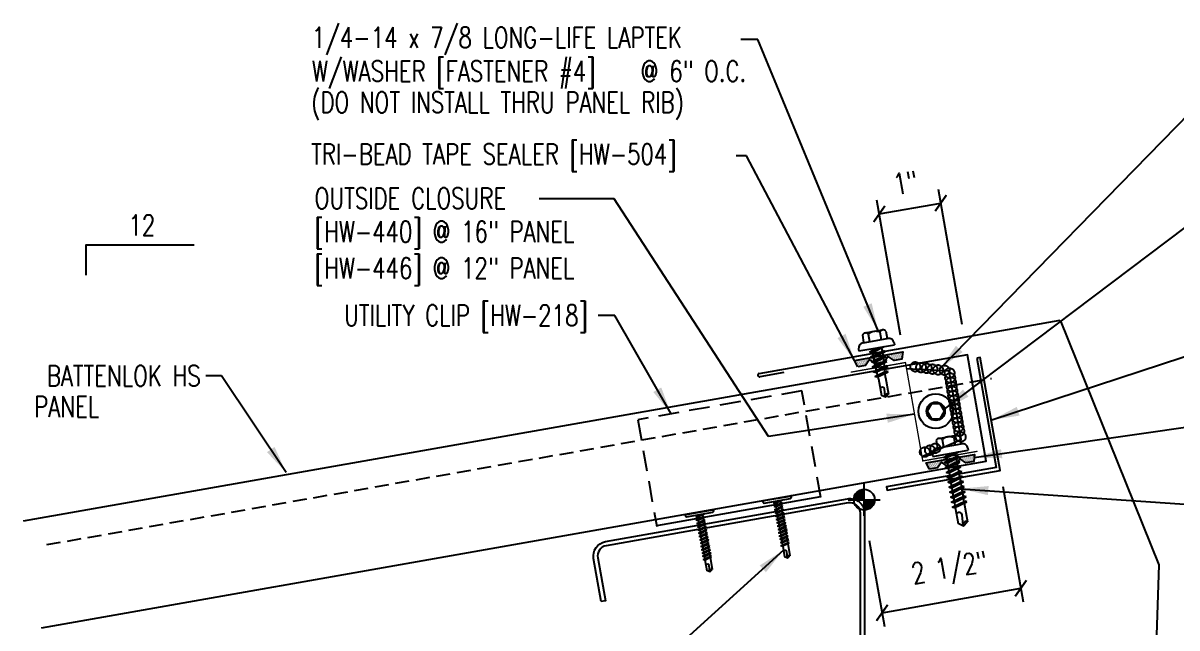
# Model space of a CAD drawing. Header units: inches. Extents: x 8.7 to 41.2, y 5.8 to 44.8.
# Drawn here: x 8.73 to 29.5, y 23.07 to 33.95 of the extents above; entities that cross this region are included whole.
import ezdxf
from ezdxf.enums import TextEntityAlignment as Align

# ---------------------------------------------------------------- set-up
doc = ezdxf.new("R2010")
doc.units = ezdxf.units.IN
doc.header["$MEASUREMENT"] = 0
doc.linetypes.add('CENTER2', pattern=[1.125, 0.75, -0.125, 0.125, -0.125])
doc.linetypes.add('HIDDEN2', pattern=[0.1875, 0.125, -0.0625])
for name, color, linetype in [('clip', 5, 'Continuous'), ('CLO', 3, 'Continuous'), ('DIM', 2, 'Continuous'), ('FASTENER', 9, 'Continuous'), ('MARK', 1, 'Continuous'), ('PANEL', 11, 'Continuous'), ('SEALANT', 253, 'CENTER2'), ('SECTION', 11, 'Continuous'), ('STLA', 10, 'Continuous'), ('TAPE', 8, 'Continuous'), ('TEXT', 2, 'Continuous'), ('TRIM', 6, 'Continuous')]:
    doc.layers.add(name, color=color, linetype=linetype)
doc.styles.add('TEXT', font='SIMPLEX', dxfattribs={"width": 0.75, "height": 6})
doc.styles.add('TEXT1', font='ROMANS.shx', dxfattribs={"width": 0.75, "height": 0.375})
doc.dimstyles.new('DETAIL', dxfattribs={"dimscale": 4, "dimtxt": 0.375, "dimasz": 0.0625, "dimexe": 0.0625, "dimexo": 0.125, "dimgap": 0.0625, "dimtad": 1, "dimdec": 4, "dimzin": 3, "dimdsep": 46, "dimlunit": 4, "dimtxsty": 'TEXT1', "dimblk": 'ARCHTICK', "dimcen": 0.0625, "dimclrd": 7, "dimclre": 7, "dimclrt": 2, "dimadec": 0, "dimazin": 0, "dimtfac": 0.59375, "dimtdec": 4, "dimtmove": 0, "dimatfit": 3, "dimfxl": 0, "dimfrac": 2, "dimtolj": 1, "dimtzin": 3, "dimarcsym": 0})
doc.dimstyles.new('DETAIL$7', dxfattribs={"dimscale": 4, "dimtxt": 6, "dimasz": 0.125, "dimexe": 0.0625, "dimexo": 0.125, "dimgap": 0.0625, "dimtad": 1, "dimdec": 5, "dimzin": 3, "dimdsep": 46, "dimlunit": 4, "dimtxsty": 'TEXT', "dimblk": 'ARCHTICK', "dimcen": 0.0625, "dimclrd": 7, "dimclre": 7, "dimclrt": 2, "dimadec": 0, "dimazin": 0, "dimtfac": 0.666667, "dimtdec": 5, "dimtmove": 0, "dimatfit": 3, "dimfxl": 0, "dimfrac": 2, "dimtolj": 1, "dimtzin": 3, "dimarcsym": 0})

# ---------------------------------------------------------------- blocks, each defined once
blk = doc.blocks.new('MB_DW4')
at = {"layer": 'FASTENER'}
for p, q in [((-0.217, 0.305), (-0.217, 0.171)), ((-0.163, 0.337), (0.159, 0.337)), ((-0.108, 0.305), (-0.108, 0.171)), ((0.105, 0.305), (0.105, 0.171)), ((0.214, 0.305), (0.214, 0.171)), ((-0.326, 0.071), (-0.326, 0.037)), ((-0.326, 0.037), (0.322, 0.037)), ((-0.226, 0.171), (0.214, 0.171)), ((-0.141, -0.014), (0.037, 0.037)), ((-0.105, -0.034), (0.137, 0.035)), ((-0.088, 0.037), (-0.088, 0.001)), ((-0.088, 0.037), (0.085, 0.037)), ((0.085, 0.037), (0.134, 0.037)), ((0.085, 0.02), (0.085, -0.041)), ((0.137, 0.035), (0.134, 0.037)), ((0.322, 0.071), (0.322, 0.037)), ((-0.105, -0.034), (-0.141, -0.014)), ((-0.141, -0.105), (0.102, -0.036)), ((-0.105, -0.125), (-0.141, -0.105)), ((-0.141, -0.196), (0.102, -0.127)), ((-0.105, -0.216), (-0.141, -0.196)), ((-0.105, -0.125), (0.137, -0.056)), ((-0.105, -0.216), (0.137, -0.147)), ((-0.088, -0.029), (-0.088, -0.09)), ((-0.088, -0.12), (-0.088, -0.181)), ((0.085, -0.071), (0.085, -0.131)), ((0.085, -0.162), (0.085, -0.211)), ((0.137, -0.056), (0.102, -0.036)), ((0.137, -0.147), (0.102, -0.127)), ((-0.141, -0.287), (0.102, -0.217)), ((-0.105, -0.307), (-0.141, -0.287)), ((-0.141, -0.378), (0.102, -0.308)), ((-0.105, -0.398), (-0.141, -0.378)), ((-0.122, -0.463), (0.089, -0.403)), ((-0.105, -0.307), (0.137, -0.238)), ((-0.105, -0.398), (0.137, -0.328)), ((-0.084, -0.27), (-0.088, -0.211)), ((-0.078, -0.36), (-0.082, -0.3)), ((-0.071, -0.449), (-0.075, -0.389)), ((0.071, -0.408), (0.075, -0.346)), ((0.077, -0.315), (0.082, -0.253)), ((0.084, -0.223), (0.085, -0.211)), ((0.124, -0.423), (0.089, -0.403)), ((0.137, -0.238), (0.102, -0.217)), ((0.137, -0.328), (0.102, -0.308)), ((-0.086, -0.483), (-0.122, -0.463)), ((-0.086, -0.483), (0.124, -0.423)), ((-0.066, -0.516), (-0.069, -0.478)), ((-0.066, -0.516), (-0.066, -0.82)), ((0.063, -0.515), (0.068, -0.439)), ((0.063, -0.516), (0.063, -0.82)), ((-0.002, -0.866), (-0.066, -0.82)), ((-0.003, -0.854), (0.009, -0.714)), ((-0.002, -0.866), (0.063, -0.82))]:
    blk.add_line(p, q, dxfattribs=at)
for centre, radius, start, end in [((-0.163, 0.274), 0.0628, 29.8754, 150.1246), ((-0.002, 0.141), 0.196, 56.9974, 123.0026), ((0.159, 0.274), 0.0628, 29.8754, 150.1246), ((-0.226, 0.071), 0.1, 90, 180), ((0.222, 0.071), 0.1, 0, 90), ((0.073, -0.516), 0.01, 175.9484, 180), ((-0.036, -0.723), 0.0461, 11.1445, 130.906), ((0.039, -0.855), 0.0422, 55.4585, 194.8454)]:
    blk.add_arc(centre, radius, start, end, dxfattribs=at)
blk = doc.blocks.new('*X2')
at = {"color": 0}
for p, q in [((-0.434, 0.135), (-0.434, 0.135)), ((-0.434, 0.123), (-0.434, 0.123)), ((-0.422, 0.141), (-0.422, 0.141)), ((-0.422, 0.129), (-0.422, 0.129)), ((-0.422, 0.117), (-0.422, 0.117)), ((-0.422, 0.105), (-0.422, 0.105)), ((-0.422, 0.094), (-0.422, 0.094)), ((-0.422, 0.082), (-0.422, 0.082)), ((-0.41, 0.135), (-0.41, 0.135)), ((-0.41, 0.123), (-0.41, 0.123)), ((-0.41, 0.111), (-0.41, 0.111)), ((-0.41, 0.1), (-0.41, 0.1)), ((-0.41, 0.088), (-0.41, 0.088)), ((-0.41, 0.076), (-0.41, 0.076)), ((-0.41, 0.064), (-0.41, 0.064)), ((-0.41, 0.053), (-0.41, 0.053)), ((-0.41, 0.041), (-0.41, 0.041)), ((-0.398, 0.141), (-0.398, 0.141)), ((-0.398, 0.129), (-0.398, 0.129)), ((-0.398, 0.117), (-0.398, 0.117)), ((-0.398, 0.105), (-0.398, 0.105)), ((-0.398, 0.094), (-0.398, 0.094)), ((-0.398, 0.082), (-0.398, 0.082)), ((-0.398, 0.07), (-0.398, 0.07)), ((-0.398, 0.059), (-0.398, 0.059)), ((-0.398, 0.047), (-0.398, 0.047)), ((-0.398, 0.035), (-0.398, 0.035)), ((-0.398, 0.023), (-0.398, 0.023)), ((-0.387, 0.135), (-0.387, 0.135)), ((-0.387, 0.123), (-0.387, 0.123)), ((-0.387, 0.111), (-0.387, 0.111)), ((-0.387, 0.1), (-0.387, 0.1)), ((-0.387, 0.088), (-0.387, 0.088)), ((-0.387, 0.076), (-0.387, 0.076)), ((-0.387, 0.064), (-0.387, 0.064)), ((-0.387, 0.053), (-0.387, 0.053)), ((-0.387, 0.041), (-0.387, 0.041)), ((-0.387, 0.029), (-0.387, 0.029)), ((-0.375, 0.141), (-0.375, 0.141)), ((-0.375, 0.129), (-0.375, 0.129)), ((-0.375, 0.117), (-0.375, 0.117)), ((-0.375, 0.105), (-0.375, 0.105)), ((-0.375, 0.094), (-0.375, 0.094)), ((-0.375, 0.082), (-0.375, 0.082)), ((-0.375, 0.07), (-0.375, 0.07)), ((-0.375, 0.059), (-0.375, 0.059)), ((-0.375, 0.047), (-0.375, 0.047)), ((-0.375, 0.035), (-0.375, 0.035)), ((-0.375, 0.023), (-0.375, 0.023)), ((-0.363, 0.135), (-0.363, 0.135)), ((-0.363, 0.123), (-0.363, 0.123)), ((-0.363, 0.111), (-0.363, 0.111)), ((-0.363, 0.1), (-0.363, 0.1)), ((-0.363, 0.088), (-0.363, 0.088)), ((-0.363, 0.076), (-0.363, 0.076)), ((-0.363, 0.064), (-0.363, 0.064)), ((-0.363, 0.053), (-0.363, 0.053)), ((-0.363, 0.041), (-0.363, 0.041)), ((-0.363, 0.029), (-0.363, 0.029)), ((-0.352, 0.141), (-0.352, 0.141)), ((-0.352, 0.129), (-0.352, 0.129)), ((-0.352, 0.117), (-0.352, 0.117)), ((-0.352, 0.105), (-0.352, 0.105)), ((-0.352, 0.094), (-0.352, 0.094)), ((-0.352, 0.082), (-0.352, 0.082)), ((-0.352, 0.07), (-0.352, 0.07)), ((-0.352, 0.059), (-0.352, 0.059)), ((-0.352, 0.047), (-0.352, 0.047)), ((-0.352, 0.035), (-0.352, 0.035)), ((-0.352, 0.023), (-0.352, 0.023)), ((-0.34, 0.135), (-0.34, 0.135)), ((-0.34, 0.123), (-0.34, 0.123)), ((-0.34, 0.111), (-0.34, 0.111)), ((-0.34, 0.1), (-0.34, 0.1)), ((-0.34, 0.088), (-0.34, 0.088)), ((-0.34, 0.076), (-0.34, 0.076)), ((-0.34, 0.064), (-0.34, 0.064)), ((-0.34, 0.053), (-0.34, 0.053)), ((-0.34, 0.041), (-0.34, 0.041)), ((-0.34, 0.029), (-0.34, 0.029)), ((-0.328, 0.141), (-0.328, 0.141)), ((-0.328, 0.129), (-0.328, 0.129)), ((-0.328, 0.117), (-0.328, 0.117)), ((-0.328, 0.105), (-0.328, 0.105)), ((-0.328, 0.094), (-0.328, 0.094)), ((-0.328, 0.082), (-0.328, 0.082)), ((-0.328, 0.07), (-0.328, 0.07)), ((-0.328, 0.059), (-0.328, 0.059)), ((-0.328, 0.047), (-0.328, 0.047)), ((-0.328, 0.035), (-0.328, 0.035)), ((-0.328, 0.023), (-0.328, 0.023)), ((-0.316, 0.135), (-0.316, 0.135)), ((-0.316, 0.123), (-0.316, 0.123)), ((-0.316, 0.111), (-0.316, 0.111)), ((-0.316, 0.1), (-0.316, 0.1)), ((-0.316, 0.088), (-0.316, 0.088)), ((-0.316, 0.076), (-0.316, 0.076)), ((-0.316, 0.064), (-0.316, 0.064)), ((-0.316, 0.053), (-0.316, 0.053)), ((-0.316, 0.041), (-0.316, 0.041)), ((-0.316, 0.029), (-0.316, 0.029)), ((-0.305, 0.141), (-0.305, 0.141)), ((-0.305, 0.129), (-0.305, 0.129)), ((-0.305, 0.117), (-0.305, 0.117)), ((-0.305, 0.105), (-0.305, 0.105)), ((-0.305, 0.094), (-0.305, 0.094)), ((-0.305, 0.082), (-0.305, 0.082)), ((-0.305, 0.07), (-0.305, 0.07)), ((-0.305, 0.059), (-0.305, 0.059)), ((-0.305, 0.047), (-0.305, 0.047)), ((-0.305, 0.035), (-0.305, 0.035)), ((-0.305, 0.023), (-0.305, 0.023)), ((-0.293, 0.135), (-0.293, 0.135)), ((-0.293, 0.123), (-0.293, 0.123)), ((-0.293, 0.111), (-0.293, 0.111)), ((-0.293, 0.1), (-0.293, 0.1)), ((-0.293, 0.088), (-0.293, 0.088)), ((-0.293, 0.076), (-0.293, 0.076)), ((-0.293, 0.064), (-0.293, 0.064)), ((-0.293, 0.053), (-0.293, 0.053)), ((-0.293, 0.041), (-0.293, 0.041)), ((-0.293, 0.029), (-0.293, 0.029)), ((-0.281, 0.141), (-0.281, 0.141)), ((-0.281, 0.129), (-0.281, 0.129)), ((-0.281, 0.117), (-0.281, 0.117)), ((-0.281, 0.105), (-0.281, 0.105)), ((-0.281, 0.094), (-0.281, 0.094)), ((-0.281, 0.082), (-0.281, 0.082)), ((-0.281, 0.07), (-0.281, 0.07)), ((-0.281, 0.059), (-0.281, 0.059)), ((-0.281, 0.047), (-0.281, 0.047)), ((-0.281, 0.035), (-0.281, 0.035)), ((-0.281, 0.023), (-0.281, 0.023)), ((-0.27, 0.135), (-0.27, 0.135)), ((-0.27, 0.123), (-0.27, 0.123)), ((-0.27, 0.111), (-0.27, 0.111)), ((-0.27, 0.1), (-0.27, 0.1)), ((-0.27, 0.088), (-0.27, 0.088)), ((-0.27, 0.076), (-0.27, 0.076)), ((-0.27, 0.064), (-0.27, 0.064)), ((-0.27, 0.053), (-0.27, 0.053)), ((-0.27, 0.041), (-0.27, 0.041)), ((-0.27, 0.029), (-0.27, 0.029)), ((-0.258, 0.141), (-0.258, 0.141)), ((-0.258, 0.129), (-0.258, 0.129)), ((-0.258, 0.117), (-0.258, 0.117)), ((-0.258, 0.105), (-0.258, 0.105)), ((-0.258, 0.094), (-0.258, 0.094)), ((-0.258, 0.082), (-0.258, 0.082)), ((-0.258, 0.07), (-0.258, 0.07)), ((-0.258, 0.059), (-0.258, 0.059)), ((-0.258, 0.047), (-0.258, 0.047)), ((-0.258, 0.035), (-0.258, 0.035)), ((-0.258, 0.023), (-0.258, 0.023)), ((-0.246, 0.135), (-0.246, 0.135)), ((-0.246, 0.123), (-0.246, 0.123)), ((-0.246, 0.111), (-0.246, 0.111)), ((-0.246, 0.1), (-0.246, 0.1)), ((-0.246, 0.088), (-0.246, 0.088)), ((-0.246, 0.076), (-0.246, 0.076)), ((-0.246, 0.064), (-0.246, 0.064)), ((-0.246, 0.053), (-0.246, 0.053)), ((-0.246, 0.041), (-0.246, 0.041)), ((-0.234, 0.141), (-0.234, 0.141)), ((-0.234, 0.129), (-0.234, 0.129)), ((-0.234, 0.117), (-0.234, 0.117)), ((-0.234, 0.105), (-0.234, 0.105)), ((-0.234, 0.094), (-0.234, 0.094)), ((-0.234, 0.082), (-0.234, 0.082)), ((-0.234, 0.07), (-0.234, 0.07)), ((-0.234, 0.059), (-0.234, 0.059)), ((-0.234, 0.047), (-0.234, 0.047)), ((-0.223, 0.135), (-0.223, 0.135)), ((-0.223, 0.123), (-0.223, 0.123)), ((-0.223, 0.111), (-0.223, 0.111)), ((-0.223, 0.1), (-0.223, 0.1)), ((-0.223, 0.088), (-0.223, 0.088)), ((-0.223, 0.076), (-0.223, 0.076)), ((-0.223, 0.064), (-0.223, 0.064)), ((-0.211, 0.141), (-0.211, 0.141)), ((-0.211, 0.129), (-0.211, 0.129)), ((-0.211, 0.117), (-0.211, 0.117)), ((-0.211, 0.105), (-0.211, 0.105)), ((-0.211, 0.094), (-0.211, 0.094)), ((-0.211, 0.082), (-0.211, 0.082)), ((-0.211, 0.07), (-0.211, 0.07)), ((-0.199, 0.135), (-0.199, 0.135)), ((-0.199, 0.123), (-0.199, 0.123)), ((-0.199, 0.111), (-0.199, 0.111)), ((-0.199, 0.1), (-0.199, 0.1)), ((-0.199, 0.088), (-0.199, 0.088)), ((-0.188, 0.141), (-0.188, 0.141)), ((-0.188, 0.129), (-0.188, 0.129)), ((-0.188, 0.117), (-0.188, 0.117)), ((-0.188, 0.105), (-0.188, 0.105)), ((-0.188, 0.094), (-0.188, 0.094)), ((-0.176, 0.135), (-0.176, 0.135)), ((-0.176, 0.123), (-0.176, 0.123)), ((-0.176, 0.111), (-0.176, 0.111)), ((-0.164, 0.141), (-0.164, 0.141)), ((-0.164, 0.129), (-0.164, 0.129)), ((-0.164, 0.117), (-0.164, 0.117)), ((-0.164, 0.105), (-0.164, 0.105)), ((-0.152, 0.135), (-0.152, 0.135)), ((-0.152, 0.123), (-0.152, 0.123)), ((-0.152, 0.111), (-0.152, 0.111)), ((-0.152, 0.1), (-0.152, 0.1)), ((-0.141, 0.141), (-0.141, 0.141)), ((-0.141, 0.129), (-0.141, 0.129)), ((-0.141, 0.117), (-0.141, 0.117)), ((-0.141, 0.105), (-0.141, 0.105)), ((-0.141, 0.094), (-0.141, 0.094)), ((-0.141, 0.082), (-0.141, 0.082)), ((-0.129, 0.135), (-0.129, 0.135)), ((-0.129, 0.123), (-0.129, 0.123)), ((-0.129, 0.111), (-0.129, 0.111)), ((-0.129, 0.1), (-0.129, 0.1)), ((-0.129, 0.088), (-0.129, 0.088)), ((-0.129, 0.076), (-0.129, 0.076)), ((-0.117, 0.141), (-0.117, 0.141)), ((-0.117, 0.129), (-0.117, 0.129)), ((-0.117, 0.117), (-0.117, 0.117)), ((-0.117, 0.105), (-0.117, 0.105)), ((-0.117, 0.094), (-0.117, 0.094)), ((-0.117, 0.082), (-0.117, 0.082)), ((-0.117, 0.07), (-0.117, 0.07)), ((-0.117, 0.059), (-0.117, 0.059)), ((-0.105, 0.135), (-0.105, 0.135)), ((-0.105, 0.123), (-0.105, 0.123)), ((-0.105, 0.111), (-0.105, 0.111)), ((-0.105, 0.1), (-0.105, 0.1)), ((-0.105, 0.088), (-0.105, 0.088)), ((-0.105, 0.076), (-0.105, 0.076)), ((-0.105, 0.064), (-0.105, 0.064)), ((-0.105, 0.053), (-0.105, 0.053)), ((-0.094, 0.141), (-0.094, 0.141)), ((-0.094, 0.129), (-0.094, 0.129)), ((-0.094, 0.117), (-0.094, 0.117)), ((-0.094, 0.105), (-0.094, 0.105)), ((-0.094, 0.094), (-0.094, 0.094)), ((-0.094, 0.082), (-0.094, 0.082)), ((-0.094, 0.07), (-0.094, 0.07)), ((-0.094, 0.059), (-0.094, 0.059)), ((-0.094, 0.047), (-0.094, 0.047)), ((-0.094, 0.035), (-0.094, 0.035)), ((-0.082, 0.135), (-0.082, 0.135)), ((-0.082, 0.123), (-0.082, 0.123)), ((-0.082, 0.111), (-0.082, 0.111)), ((-0.082, 0.1), (-0.082, 0.1)), ((-0.082, 0.088), (-0.082, 0.088)), ((-0.082, 0.076), (-0.082, 0.076)), ((-0.082, 0.064), (-0.082, 0.064)), ((-0.082, 0.053), (-0.082, 0.053)), ((-0.082, 0.041), (-0.082, 0.041)), ((-0.082, 0.029), (-0.082, 0.029)), ((-0.07, 0.141), (-0.07, 0.141)), ((-0.07, 0.129), (-0.07, 0.129)), ((-0.07, 0.117), (-0.07, 0.117)), ((-0.07, 0.105), (-0.07, 0.105)), ((-0.07, 0.094), (-0.07, 0.094)), ((-0.07, 0.082), (-0.07, 0.082)), ((-0.07, 0.07), (-0.07, 0.07)), ((-0.07, 0.059), (-0.07, 0.059)), ((-0.07, 0.047), (-0.07, 0.047)), ((-0.07, 0.035), (-0.07, 0.035)), ((-0.07, 0.023), (-0.07, 0.023)), ((-0.059, 0.135), (-0.059, 0.135)), ((-0.059, 0.123), (-0.059, 0.123)), ((-0.059, 0.111), (-0.059, 0.111)), ((-0.059, 0.1), (-0.059, 0.1)), ((-0.059, 0.088), (-0.059, 0.088)), ((-0.059, 0.076), (-0.059, 0.076)), ((-0.059, 0.064), (-0.059, 0.064)), ((-0.059, 0.053), (-0.059, 0.053)), ((-0.059, 0.041), (-0.059, 0.041)), ((-0.059, 0.029), (-0.059, 0.029)), ((-0.047, 0.141), (-0.047, 0.141)), ((-0.047, 0.129), (-0.047, 0.129)), ((-0.047, 0.117), (-0.047, 0.117)), ((-0.047, 0.105), (-0.047, 0.105)), ((-0.047, 0.094), (-0.047, 0.094)), ((-0.047, 0.082), (-0.047, 0.082)), ((-0.047, 0.07), (-0.047, 0.07)), ((-0.047, 0.059), (-0.047, 0.059)), ((-0.047, 0.047), (-0.047, 0.047)), ((-0.047, 0.035), (-0.047, 0.035)), ((-0.047, 0.023), (-0.047, 0.023)), ((-0.035, 0.135), (-0.035, 0.135)), ((-0.035, 0.123), (-0.035, 0.123)), ((-0.035, 0.111), (-0.035, 0.111)), ((-0.035, 0.1), (-0.035, 0.1)), ((-0.035, 0.088), (-0.035, 0.088)), ((-0.035, 0.076), (-0.035, 0.076)), ((-0.035, 0.064), (-0.035, 0.064)), ((-0.035, 0.053), (-0.035, 0.053)), ((-0.035, 0.041), (-0.035, 0.041)), ((-0.035, 0.029), (-0.035, 0.029)), ((-0.023, 0.141), (-0.023, 0.141)), ((-0.023, 0.129), (-0.023, 0.129)), ((-0.023, 0.117), (-0.023, 0.117)), ((-0.023, 0.105), (-0.023, 0.105)), ((-0.023, 0.094), (-0.023, 0.094)), ((-0.023, 0.082), (-0.023, 0.082)), ((-0.023, 0.07), (-0.023, 0.07)), ((-0.023, 0.059), (-0.023, 0.059)), ((-0.023, 0.047), (-0.023, 0.047)), ((-0.023, 0.035), (-0.023, 0.035)), ((-0.023, 0.023), (-0.023, 0.023)), ((-0.012, 0.135), (-0.012, 0.135)), ((-0.012, 0.123), (-0.012, 0.123)), ((-0.012, 0.111), (-0.012, 0.111)), ((-0.012, 0.1), (-0.012, 0.1)), ((-0.012, 0.088), (-0.012, 0.088)), ((-0.012, 0.076), (-0.012, 0.076)), ((-0.012, 0.064), (-0.012, 0.064)), ((-0.012, 0.053), (-0.012, 0.053)), ((-0.012, 0.041), (-0.012, 0.041)), ((-0.012, 0.029), (-0.012, 0.029)), ((0, 0.141), (0, 0.141)), ((0, 0.129), (0, 0.129)), ((0, 0.117), (0, 0.117)), ((0, 0.105), (0, 0.105)), ((0, 0.094), (0, 0.094)), ((0, 0.082), (0, 0.082)), ((0, 0.07), (0, 0.07)), ((0, 0.059), (0, 0.059)), ((0, 0.047), (0, 0.047)), ((0, 0.035), (0, 0.035)), ((0, 0.023), (0, 0.023)), ((0.012, 0.135), (0.012, 0.135)), ((0.012, 0.123), (0.012, 0.123)), ((0.012, 0.111), (0.012, 0.111)), ((0.012, 0.1), (0.012, 0.1)), ((0.012, 0.088), (0.012, 0.088)), ((0.012, 0.076), (0.012, 0.076)), ((0.012, 0.064), (0.012, 0.064)), ((0.012, 0.053), (0.012, 0.053)), ((0.012, 0.041), (0.012, 0.041)), ((0.012, 0.029), (0.012, 0.029)), ((0.023, 0.141), (0.023, 0.141)), ((0.023, 0.129), (0.023, 0.129)), ((0.023, 0.117), (0.023, 0.117)), ((0.023, 0.105), (0.023, 0.105)), ((0.023, 0.094), (0.023, 0.094)), ((0.023, 0.082), (0.023, 0.082)), ((0.023, 0.07), (0.023, 0.07)), ((0.023, 0.059), (0.023, 0.059)), ((0.023, 0.047), (0.023, 0.047)), ((0.023, 0.035), (0.023, 0.035)), ((0.023, 0.023), (0.023, 0.023)), ((0.035, 0.135), (0.035, 0.135)), ((0.035, 0.123), (0.035, 0.123)), ((0.035, 0.111), (0.035, 0.111)), ((0.035, 0.1), (0.035, 0.1)), ((0.035, 0.088), (0.035, 0.088)), ((0.035, 0.076), (0.035, 0.076)), ((0.035, 0.064), (0.035, 0.064)), ((0.035, 0.053), (0.035, 0.053)), ((0.035, 0.041), (0.035, 0.041)), ((0.035, 0.029), (0.035, 0.029)), ((0.047, 0.141), (0.047, 0.141)), ((0.047, 0.129), (0.047, 0.129)), ((0.047, 0.117), (0.047, 0.117)), ((0.047, 0.105), (0.047, 0.105)), ((0.047, 0.094), (0.047, 0.094)), ((0.047, 0.082), (0.047, 0.082)), ((0.047, 0.07), (0.047, 0.07)), ((0.047, 0.059), (0.047, 0.059)), ((0.047, 0.047), (0.047, 0.047)), ((0.047, 0.035), (0.047, 0.035)), ((0.047, 0.023), (0.047, 0.023)), ((0.059, 0.135), (0.059, 0.135)), ((0.059, 0.123), (0.059, 0.123)), ((0.059, 0.111), (0.059, 0.111)), ((0.059, 0.1), (0.059, 0.1)), ((0.059, 0.088), (0.059, 0.088)), ((0.059, 0.076), (0.059, 0.076)), ((0.059, 0.064), (0.059, 0.064)), ((0.059, 0.053), (0.059, 0.053)), ((0.059, 0.041), (0.059, 0.041)), ((0.059, 0.029), (0.059, 0.029)), ((0.07, 0.141), (0.07, 0.141)), ((0.07, 0.129), (0.07, 0.129)), ((0.07, 0.117), (0.07, 0.117)), ((0.07, 0.105), (0.07, 0.105)), ((0.07, 0.094), (0.07, 0.094)), ((0.07, 0.082), (0.07, 0.082)), ((0.07, 0.07), (0.07, 0.07)), ((0.07, 0.059), (0.07, 0.059)), ((0.07, 0.047), (0.07, 0.047)), ((0.07, 0.035), (0.07, 0.035)), ((0.07, 0.023), (0.07, 0.023)), ((0.082, 0.135), (0.082, 0.135)), ((0.082, 0.123), (0.082, 0.123)), ((0.082, 0.111), (0.082, 0.111)), ((0.082, 0.1), (0.082, 0.1)), ((0.082, 0.088), (0.082, 0.088)), ((0.082, 0.076), (0.082, 0.076)), ((0.082, 0.064), (0.082, 0.064)), ((0.082, 0.053), (0.082, 0.053)), ((0.082, 0.041), (0.082, 0.041)), ((0.082, 0.029), (0.082, 0.029)), ((0.094, 0.141), (0.094, 0.141)), ((0.094, 0.129), (0.094, 0.129)), ((0.094, 0.117), (0.094, 0.117)), ((0.094, 0.105), (0.094, 0.105)), ((0.094, 0.094), (0.094, 0.094)), ((0.094, 0.082), (0.094, 0.082)), ((0.094, 0.07), (0.094, 0.07)), ((0.094, 0.059), (0.094, 0.059)), ((0.094, 0.047), (0.094, 0.047)), ((0.094, 0.035), (0.094, 0.035)), ((0.105, 0.135), (0.105, 0.135)), ((0.105, 0.123), (0.105, 0.123)), ((0.105, 0.111), (0.105, 0.111)), ((0.105, 0.1), (0.105, 0.1)), ((0.105, 0.088), (0.105, 0.088)), ((0.105, 0.076), (0.105, 0.076)), ((0.105, 0.064), (0.105, 0.064)), ((0.105, 0.053), (0.105, 0.053)), ((0.117, 0.141), (0.117, 0.141)), ((0.117, 0.129), (0.117, 0.129)), ((0.117, 0.117), (0.117, 0.117)), ((0.117, 0.105), (0.117, 0.105)), ((0.117, 0.094), (0.117, 0.094)), ((0.117, 0.082), (0.117, 0.082)), ((0.117, 0.07), (0.117, 0.07)), ((0.117, 0.059), (0.117, 0.059)), ((0.129, 0.135), (0.129, 0.135)), ((0.129, 0.123), (0.129, 0.123)), ((0.129, 0.111), (0.129, 0.111)), ((0.129, 0.1), (0.129, 0.1)), ((0.129, 0.088), (0.129, 0.088)), ((0.129, 0.076), (0.129, 0.076)), ((0.141, 0.141), (0.141, 0.141)), ((0.141, 0.129), (0.141, 0.129)), ((0.141, 0.117), (0.141, 0.117)), ((0.141, 0.105), (0.141, 0.105)), ((0.141, 0.094), (0.141, 0.094)), ((0.141, 0.082), (0.141, 0.082)), ((0.152, 0.135), (0.152, 0.135)), ((0.152, 0.123), (0.152, 0.123)), ((0.152, 0.111), (0.152, 0.111)), ((0.152, 0.1), (0.152, 0.1)), ((0.164, 0.141), (0.164, 0.141)), ((0.164, 0.129), (0.164, 0.129)), ((0.164, 0.117), (0.164, 0.117)), ((0.164, 0.105), (0.164, 0.105)), ((0.176, 0.135), (0.176, 0.135)), ((0.176, 0.123), (0.176, 0.123)), ((0.176, 0.111), (0.176, 0.111)), ((0.188, 0.141), (0.188, 0.141)), ((0.188, 0.129), (0.188, 0.129)), ((0.188, 0.117), (0.188, 0.117)), ((0.188, 0.105), (0.188, 0.105)), ((0.188, 0.094), (0.188, 0.094)), ((0.199, 0.135), (0.199, 0.135)), ((0.199, 0.123), (0.199, 0.123)), ((0.199, 0.111), (0.199, 0.111)), ((0.199, 0.1), (0.199, 0.1)), ((0.199, 0.088), (0.199, 0.088)), ((0.211, 0.141), (0.211, 0.141)), ((0.211, 0.129), (0.211, 0.129)), ((0.211, 0.117), (0.211, 0.117)), ((0.211, 0.105), (0.211, 0.105)), ((0.211, 0.094), (0.211, 0.094)), ((0.211, 0.082), (0.211, 0.082)), ((0.211, 0.07), (0.211, 0.07)), ((0.223, 0.135), (0.223, 0.135)), ((0.223, 0.123), (0.223, 0.123)), ((0.223, 0.111), (0.223, 0.111)), ((0.223, 0.1), (0.223, 0.1)), ((0.223, 0.088), (0.223, 0.088)), ((0.223, 0.076), (0.223, 0.076)), ((0.223, 0.064), (0.223, 0.064)), ((0.234, 0.141), (0.234, 0.141)), ((0.234, 0.129), (0.234, 0.129)), ((0.234, 0.117), (0.234, 0.117)), ((0.234, 0.105), (0.234, 0.105)), ((0.234, 0.094), (0.234, 0.094)), ((0.234, 0.082), (0.234, 0.082)), ((0.234, 0.07), (0.234, 0.07)), ((0.234, 0.059), (0.234, 0.059)), ((0.234, 0.047), (0.234, 0.047)), ((0.246, 0.135), (0.246, 0.135)), ((0.246, 0.123), (0.246, 0.123)), ((0.246, 0.111), (0.246, 0.111)), ((0.246, 0.1), (0.246, 0.1)), ((0.246, 0.088), (0.246, 0.088)), ((0.246, 0.076), (0.246, 0.076)), ((0.246, 0.064), (0.246, 0.064)), ((0.246, 0.053), (0.246, 0.053)), ((0.246, 0.041), (0.246, 0.041)), ((0.258, 0.141), (0.258, 0.141)), ((0.258, 0.129), (0.258, 0.129)), ((0.258, 0.117), (0.258, 0.117)), ((0.258, 0.105), (0.258, 0.105)), ((0.258, 0.094), (0.258, 0.094)), ((0.258, 0.082), (0.258, 0.082)), ((0.258, 0.07), (0.258, 0.07)), ((0.258, 0.059), (0.258, 0.059)), ((0.258, 0.047), (0.258, 0.047)), ((0.258, 0.035), (0.258, 0.035)), ((0.258, 0.023), (0.258, 0.023)), ((0.27, 0.135), (0.27, 0.135)), ((0.27, 0.123), (0.27, 0.123)), ((0.27, 0.111), (0.27, 0.111)), ((0.27, 0.1), (0.27, 0.1)), ((0.27, 0.088), (0.27, 0.088)), ((0.27, 0.076), (0.27, 0.076)), ((0.27, 0.064), (0.27, 0.064)), ((0.27, 0.053), (0.27, 0.053)), ((0.27, 0.041), (0.27, 0.041)), ((0.27, 0.029), (0.27, 0.029)), ((0.281, 0.141), (0.281, 0.141)), ((0.281, 0.129), (0.281, 0.129)), ((0.281, 0.117), (0.281, 0.117)), ((0.281, 0.105), (0.281, 0.105)), ((0.281, 0.094), (0.281, 0.094)), ((0.281, 0.082), (0.281, 0.082)), ((0.281, 0.07), (0.281, 0.07)), ((0.281, 0.059), (0.281, 0.059)), ((0.281, 0.047), (0.281, 0.047)), ((0.281, 0.035), (0.281, 0.035)), ((0.281, 0.023), (0.281, 0.023)), ((0.293, 0.135), (0.293, 0.135)), ((0.293, 0.123), (0.293, 0.123)), ((0.293, 0.111), (0.293, 0.111)), ((0.293, 0.1), (0.293, 0.1)), ((0.293, 0.088), (0.293, 0.088)), ((0.293, 0.076), (0.293, 0.076)), ((0.293, 0.064), (0.293, 0.064)), ((0.293, 0.053), (0.293, 0.053)), ((0.293, 0.041), (0.293, 0.041)), ((0.293, 0.029), (0.293, 0.029)), ((0.305, 0.141), (0.305, 0.141)), ((0.305, 0.129), (0.305, 0.129)), ((0.305, 0.117), (0.305, 0.117)), ((0.305, 0.105), (0.305, 0.105)), ((0.305, 0.094), (0.305, 0.094)), ((0.305, 0.082), (0.305, 0.082)), ((0.305, 0.07), (0.305, 0.07)), ((0.305, 0.059), (0.305, 0.059)), ((0.305, 0.047), (0.305, 0.047)), ((0.305, 0.035), (0.305, 0.035)), ((0.305, 0.023), (0.305, 0.023)), ((0.316, 0.135), (0.316, 0.135)), ((0.316, 0.123), (0.316, 0.123)), ((0.316, 0.111), (0.316, 0.111)), ((0.316, 0.1), (0.316, 0.1)), ((0.316, 0.088), (0.316, 0.088)), ((0.316, 0.076), (0.316, 0.076)), ((0.316, 0.064), (0.316, 0.064)), ((0.316, 0.053), (0.316, 0.053)), ((0.316, 0.041), (0.316, 0.041)), ((0.316, 0.029), (0.316, 0.029)), ((0.328, 0.141), (0.328, 0.141)), ((0.328, 0.129), (0.328, 0.129)), ((0.328, 0.117), (0.328, 0.117)), ((0.328, 0.105), (0.328, 0.105)), ((0.328, 0.094), (0.328, 0.094)), ((0.328, 0.082), (0.328, 0.082)), ((0.328, 0.07), (0.328, 0.07)), ((0.328, 0.059), (0.328, 0.059)), ((0.328, 0.047), (0.328, 0.047)), ((0.328, 0.035), (0.328, 0.035)), ((0.328, 0.023), (0.328, 0.023)), ((0.34, 0.135), (0.34, 0.135)), ((0.34, 0.123), (0.34, 0.123)), ((0.34, 0.111), (0.34, 0.111)), ((0.34, 0.1), (0.34, 0.1)), ((0.34, 0.088), (0.34, 0.088)), ((0.34, 0.076), (0.34, 0.076)), ((0.34, 0.064), (0.34, 0.064)), ((0.34, 0.053), (0.34, 0.053)), ((0.34, 0.041), (0.34, 0.041)), ((0.34, 0.029), (0.34, 0.029)), ((0.352, 0.141), (0.352, 0.141)), ((0.352, 0.129), (0.352, 0.129)), ((0.352, 0.117), (0.352, 0.117)), ((0.352, 0.105), (0.352, 0.105)), ((0.352, 0.094), (0.352, 0.094)), ((0.352, 0.082), (0.352, 0.082)), ((0.352, 0.07), (0.352, 0.07)), ((0.352, 0.059), (0.352, 0.059)), ((0.352, 0.047), (0.352, 0.047)), ((0.352, 0.035), (0.352, 0.035)), ((0.352, 0.023), (0.352, 0.023)), ((0.363, 0.135), (0.363, 0.135)), ((0.363, 0.123), (0.363, 0.123)), ((0.363, 0.111), (0.363, 0.111)), ((0.363, 0.1), (0.363, 0.1)), ((0.363, 0.088), (0.363, 0.088)), ((0.363, 0.076), (0.363, 0.076)), ((0.363, 0.064), (0.363, 0.064)), ((0.363, 0.053), (0.363, 0.053)), ((0.363, 0.041), (0.363, 0.041)), ((0.363, 0.029), (0.363, 0.029)), ((0.375, 0.141), (0.375, 0.141)), ((0.375, 0.129), (0.375, 0.129)), ((0.375, 0.117), (0.375, 0.117)), ((0.375, 0.105), (0.375, 0.105)), ((0.375, 0.094), (0.375, 0.094)), ((0.375, 0.082), (0.375, 0.082)), ((0.375, 0.07), (0.375, 0.07)), ((0.375, 0.059), (0.375, 0.059)), ((0.375, 0.047), (0.375, 0.047)), ((0.375, 0.035), (0.375, 0.035)), ((0.375, 0.023), (0.375, 0.023)), ((0.387, 0.135), (0.387, 0.135)), ((0.387, 0.123), (0.387, 0.123)), ((0.387, 0.111), (0.387, 0.111)), ((0.387, 0.1), (0.387, 0.1)), ((0.387, 0.088), (0.387, 0.088)), ((0.387, 0.076), (0.387, 0.076)), ((0.387, 0.064), (0.387, 0.064)), ((0.387, 0.053), (0.387, 0.053)), ((0.387, 0.041), (0.387, 0.041)), ((0.387, 0.029), (0.387, 0.029)), ((0.398, 0.141), (0.398, 0.141)), ((0.398, 0.129), (0.398, 0.129)), ((0.398, 0.117), (0.398, 0.117)), ((0.398, 0.105), (0.398, 0.105)), ((0.398, 0.094), (0.398, 0.094)), ((0.398, 0.082), (0.398, 0.082)), ((0.398, 0.07), (0.398, 0.07)), ((0.398, 0.059), (0.398, 0.059)), ((0.398, 0.047), (0.398, 0.047)), ((0.398, 0.035), (0.398, 0.035)), ((0.398, 0.023), (0.398, 0.023)), ((0.41, 0.135), (0.41, 0.135)), ((0.41, 0.123), (0.41, 0.123)), ((0.41, 0.111), (0.41, 0.111)), ((0.41, 0.1), (0.41, 0.1)), ((0.41, 0.088), (0.41, 0.088)), ((0.41, 0.076), (0.41, 0.076)), ((0.41, 0.064), (0.41, 0.064)), ((0.41, 0.053), (0.41, 0.053)), ((0.41, 0.041), (0.41, 0.041)), ((0.422, 0.141), (0.422, 0.141)), ((0.422, 0.129), (0.422, 0.129)), ((0.422, 0.117), (0.422, 0.117)), ((0.422, 0.105), (0.422, 0.105)), ((0.422, 0.094), (0.422, 0.094)), ((0.422, 0.082), (0.422, 0.082)), ((0.434, 0.135), (0.434, 0.135)), ((0.434, 0.123), (0.434, 0.123))]:
    blk.add_line(p, q, dxfattribs=at)
blk = doc.blocks.new('MB_DBTAP')
at = {"layer": 'TAPE', "color": 9}
blk.add_lwpolyline([(-0.403, 0.018), (-0.442, 0.141), (0.442, 0.141), (0.403, 0.018), (0.26, 0.018), (0.17, 0.109), (0.079, 0.018), (0, 0.018), (-0.079, 0.018), (-0.17, 0.109), (-0.26, 0.018)], close=True, dxfattribs=at)
at = {"layer": 'TAPE', "color": 251}
blk.add_blockref('*X2', (0, 0), dxfattribs=at)
blk = doc.blocks.new('_ArchTick')
at = {"color": 0, "linetype": 'ByBlock', "const_width": 0.15}
blk.add_lwpolyline([(-0.5, -0.5), (0.5, 0.5)], dxfattribs=at)
blk = doc.blocks.new('*D13')
at = {"layer": 'DEFPOINTS', "color": 0}
for p in [(25.251, 30.711), (24.614, 27.842), (25.722, 28.037)]:
    blk.add_point(p, dxfattribs=at)
at = {"layer": 'DIM', "color": 7, "lineweight": -2}
for p, q in [((24.528, 28.334), (24.099, 30.762)), ((25.635, 28.529), (25.207, 30.958)), ((24.143, 30.516), (25.251, 30.711))]:
    blk.add_line(p, q, dxfattribs=at)
at = {"layer": 'DIM', "color": 7, "lineweight": -2, "xscale": 0.25, "yscale": 0.25, "zscale": 0.25}
for p, rotation in [((25.251, 30.711), 9.999999999999886), ((24.143, 30.516), 189.9999999999999)]:
    blk.add_blockref('_ArchTick', p, dxfattribs=dict(at, rotation=rotation))
at = {"layer": 'DIM', "color": 2, "insert": (24.615, 31.08), "char_height": 0.375, "attachment_point": 5, "rotation": 10, "style": 'TEXT1'}
blk.add_mtext('\\A1;1"', dxfattribs=at)
blk = doc.blocks.new('MB_516W')
blk.add_lwpolyline([(-0.078, 0.135), (-0.156, 0), (-0.078, -0.135), (0.078, -0.135), (0.156, 0), (0.078, 0.135)], close=True)
for radius in [0.312, 0.166]:
    blk.add_circle((0, 0), radius)
blk = doc.blocks.new('A$C23AA14D5')
at = {"layer": 'CLO', "const_width": 0.0239}
blk.add_lwpolyline([(2.284, 0.187), (1.299, 0.014), (0.987, 1.785), (0.002, 1.611)], dxfattribs=at)
at = {"layer": 'CLO'}
blk.add_lwpolyline([(1.285, 0.094), (1.993, 0.397), (1.776, 1.628), (1.007, 1.67)], dxfattribs=at)
blk = doc.blocks.new('sd3')
at = {"layer": 'FASTENER'}
for p, q in [((-0.24, 0.082), (0.24, 0.082)), ((-0.24, 0.037), (0.24, 0.037)), ((-0.078, 0.008), (0.023, 0.037)), ((-0.058, -0.003), (-0.078, 0.008)), ((-0.058, -0.003), (0.08, 0.036)), ((-0.048, 0.037), (-0.048, 0.017)), ((0.05, 0.027), (0.05, -0.016)), ((-0.078, -0.052), (0.06, -0.013)), ((-0.058, -0.064), (-0.078, -0.052)), ((-0.078, -0.112), (0.06, -0.073)), ((-0.058, -0.124), (-0.078, -0.112)), ((-0.078, -0.172), (0.06, -0.133)), ((-0.058, -0.184), (-0.078, -0.172)), ((-0.078, -0.232), (0.06, -0.193)), ((-0.058, -0.064), (0.08, -0.024)), ((-0.058, -0.124), (0.08, -0.084)), ((-0.058, -0.184), (0.08, -0.144)), ((-0.058, -0.244), (0.08, -0.204)), ((-0.048, -0.001), (-0.048, -0.044)), ((-0.048, -0.061), (-0.048, -0.104)), ((-0.048, -0.121), (-0.048, -0.164)), ((-0.048, -0.181), (-0.048, -0.224)), ((0.05, -0.033), (0.05, -0.076)), ((0.05, -0.093), (0.05, -0.136)), ((0.05, -0.153), (0.05, -0.196)), ((0.08, -0.024), (0.06, -0.013)), ((0.08, -0.084), (0.06, -0.073)), ((0.08, -0.144), (0.06, -0.133)), ((0.08, -0.204), (0.06, -0.193)), ((-0.058, -0.244), (-0.078, -0.232)), ((-0.078, -0.292), (0.06, -0.253)), ((-0.058, -0.304), (-0.078, -0.292)), ((-0.078, -0.353), (0.06, -0.313)), ((-0.058, -0.364), (-0.078, -0.353)), ((-0.078, -0.413), (0.06, -0.373)), ((-0.058, -0.424), (-0.078, -0.413)), ((-0.058, -0.304), (0.08, -0.264)), ((-0.058, -0.364), (0.08, -0.325)), ((-0.058, -0.424), (0.08, -0.385)), ((-0.048, -0.241), (-0.048, -0.284)), ((-0.048, -0.301), (-0.048, -0.344)), ((-0.048, -0.361), (-0.048, -0.404)), ((0.05, -0.213), (0.05, -0.256)), ((0.05, -0.273), (0.05, -0.316)), ((0.05, -0.333), (0.05, -0.376)), ((0.05, -0.393), (0.05, -0.436)), ((0.08, -0.264), (0.06, -0.253)), ((0.08, -0.325), (0.06, -0.313)), ((0.08, -0.385), (0.06, -0.373)), ((-0.078, -0.473), (0.06, -0.433)), ((-0.058, -0.484), (-0.078, -0.473)), ((-0.078, -0.533), (0.06, -0.493)), ((-0.058, -0.544), (-0.078, -0.533)), ((-0.078, -0.593), (0.06, -0.553)), ((-0.058, -0.604), (-0.078, -0.593)), ((-0.078, -0.653), (0.06, -0.614)), ((-0.058, -0.484), (0.08, -0.445)), ((-0.058, -0.544), (0.08, -0.505)), ((-0.058, -0.604), (0.08, -0.565)), ((-0.048, -0.421), (-0.048, -0.464)), ((-0.048, -0.481), (-0.048, -0.524)), ((-0.048, -0.541), (-0.048, -0.584)), ((-0.048, -0.601), (-0.048, -0.644)), ((0.05, -0.453), (0.05, -0.496)), ((0.05, -0.513), (0.05, -0.556)), ((0.05, -0.573), (0.05, -0.616)), ((0.08, -0.445), (0.06, -0.433)), ((0.08, -0.505), (0.06, -0.493)), ((0.08, -0.565), (0.06, -0.553)), ((0.08, -0.625), (0.06, -0.614)), ((-0.058, -0.664), (-0.078, -0.653)), ((-0.078, -0.713), (0.06, -0.674)), ((-0.058, -0.724), (-0.078, -0.713)), ((-0.078, -0.773), (0.06, -0.734)), ((-0.058, -0.785), (-0.078, -0.773)), ((-0.058, -0.664), (0.08, -0.625)), ((-0.058, -0.724), (0.08, -0.685)), ((-0.058, -0.785), (0.08, -0.745)), ((-0.048, -0.662), (-0.048, -0.704)), ((-0.048, -0.722), (-0.048, -0.765)), ((-0.048, -0.782), (-0.048, -0.977)), ((0.05, -0.634), (0.05, -0.676)), ((0.05, -0.694), (0.05, -0.737)), ((0.05, -0.754), (0.05, -0.977)), ((0.08, -0.685), (0.06, -0.674)), ((0.08, -0.745), (0.06, -0.734)), ((0.001, -1.011), (-0.048, -0.977)), ((0, -1.003), (0.009, -0.896)), ((0.001, -1.011), (0.05, -0.977))]:
    blk.add_line(p, q, dxfattribs=at)
for centre, radius, start, end in [((-0.238, 0.06), 0.0227, 94.6639, 265.3361), ((0.238, 0.06), 0.0227, 274.6639, 85.3361), ((-0.025, -0.903), 0.0349, 11.1445, 130.906), ((0.032, -1.003), 0.032, 55.4585, 194.8454)]:
    blk.add_arc(centre, radius, start, end, dxfattribs=at)
blk = doc.blocks.new('FD-F4')
at = {"layer": 'TEXT', "style": 'TEXT1', "width": 0.75}
for s, p in [('1/4-14 x 7/8 LONG-LIFE LAPTEK', (0.0047, -0.0408)), ('W/WASHER [FASTENER #4]', (0.0047, -0.1926))]:
    blk.add_text(s, height=0.09375, dxfattribs=at).set_placement(p)
blk.add_attdef('(QUANTITY)', (1.4847, -0.1926), '', height=0.0938, dxfattribs=at)
at = {"layer": 'TEXT', "style": 'TEXT1', "flags": 1}
for tag, p in [('Color', (0.0624, -0.4349)), ('Calc', (0.0624, -0.4349)), ('Opt1', (0.0624, -0.4349)), ('Opt2', (0.0624, -0.4349)), ('Opt3', (0.0624, -0.4349)), ('Description', (0.0624, -0.4349)), ('Multiple', (0.0624, -0.4349)), ('Part', (0.0624, -0.4349)), ('Spare1', (0.0624, -0.6224)), ('Spare2', (0.0624, -0.6224)), ('Spare3', (0.0624, -0.6224)), ('Spare4', (0.0624, -0.6224)), ('Spare5', (0.0624, -0.6224)), ('Spare6', (0.0624, -0.6224)), ('Spare7', (0.0624, -0.6224)), ('Spare8', (0.0624, -0.6224)), ('Spare9', (0.0624, -0.6224)), ('Spare10', (0.0624, -0.6224))]:
    blk.add_attdef(tag, p, '', height=0.0938, dxfattribs=at)
blk = doc.blocks.new('slopl1')
at = {"layer": 'MARK', "color": 6}
blk.add_lwpolyline([(0, 0), (0, 0.1368), (0.4871, 0.1368)], dxfattribs=at)
at = {"layer": 'MARK', "color": 2, "style": 'TEXT1', "width": 0.75}
blk.add_text('12', height=0.09375, dxfattribs=at).set_placement((0.1909, 0.1779))
blk.add_attdef('SLOPL1', text='', height=0.0938, dxfattribs=at).set_placement((-0.0549, 0.0243), align=Align.RIGHT)
blk = doc.blocks.new('wp')
at = {"layer": 'SECTION'}
for p, q in [((0, -0.0958), (0, 0.0958)), ((-0.0958, 0), (0.0958, 0))]:
    blk.add_line(p, q, dxfattribs=at)
at = {"layer": 'SECTION', "const_width": 0.0625}
for points in [[(0, 0.0312, 0.414214), (-0.0312, 0, 1)], [(0, -0.0312, 0.414214), (0.0312, 0, 1)]]:
    blk.add_lwpolyline(points, format="xyb", dxfattribs=at)
at = {"layer": 'SECTION'}
blk.add_circle((0, 0), 0.0625, dxfattribs=at)
blk = doc.blocks.new('fz7')
at = {"layer": 'FASTENER'}
for p, q in [((-0.215, 0.305), (-0.215, 0.171)), ((-0.161, 0.337), (0.161, 0.337)), ((-0.107, 0.305), (-0.107, 0.171)), ((0.107, 0.305), (0.107, 0.171)), ((0.215, 0.305), (0.215, 0.171)), ((-0.324, 0.071), (-0.324, 0.037)), ((-0.324, 0.037), (0.324, 0.037)), ((-0.224, 0.171), (0.215, 0.171)), ((-0.139, -0.016), (0.046, 0.037)), ((-0.104, -0.036), (0.139, 0.033)), ((-0.086, 0.037), (-0.086, -0.001)), ((-0.086, 0.037), (0.086, 0.037)), ((0.086, 0.037), (0.133, 0.037)), ((0.086, 0.018), (0.086, -0.042)), ((0.139, 0.033), (0.133, 0.037)), ((0.324, 0.071), (0.324, 0.037)), ((-0.104, -0.036), (-0.139, -0.016)), ((-0.139, -0.107), (0.104, -0.038)), ((-0.104, -0.127), (-0.139, -0.107)), ((-0.139, -0.198), (0.104, -0.128)), ((-0.104, -0.218), (-0.139, -0.198)), ((-0.104, -0.127), (0.139, -0.058)), ((-0.104, -0.218), (0.139, -0.149)), ((-0.086, -0.031), (-0.086, -0.092)), ((-0.086, -0.122), (-0.086, -0.183)), ((0.086, -0.073), (0.086, -0.133)), ((0.086, -0.164), (0.086, -0.224)), ((0.139, -0.058), (0.104, -0.038)), ((0.139, -0.149), (0.104, -0.128)), ((-0.139, -0.289), (0.104, -0.219)), ((-0.104, -0.309), (-0.139, -0.289)), ((-0.139, -0.38), (0.104, -0.31)), ((-0.104, -0.4), (-0.139, -0.38)), ((-0.139, -0.47), (0.104, -0.401)), ((-0.104, -0.309), (0.139, -0.239)), ((-0.104, -0.4), (0.139, -0.33)), ((-0.086, -0.213), (-0.086, -0.274)), ((-0.086, -0.304), (-0.086, -0.364)), ((-0.086, -0.395), (-0.086, -0.455)), ((0.086, -0.255), (0.086, -0.315)), ((0.086, -0.345), (0.086, -0.406)), ((0.139, -0.239), (0.104, -0.219)), ((0.139, -0.33), (0.104, -0.31)), ((0.139, -0.421), (0.104, -0.401)), ((-0.104, -0.491), (-0.139, -0.47)), ((-0.139, -0.561), (0.104, -0.492)), ((-0.104, -0.581), (-0.139, -0.561)), ((-0.139, -0.652), (0.104, -0.583)), ((-0.104, -0.491), (0.139, -0.421)), ((-0.104, -0.581), (0.139, -0.512)), ((-0.104, -0.672), (0.139, -0.603)), ((-0.086, -0.486), (-0.086, -0.546)), ((-0.086, -0.577), (-0.086, -0.637)), ((0.086, -0.436), (0.086, -0.497)), ((0.086, -0.527), (0.086, -0.588)), ((0.086, -0.618), (0.086, -0.679)), ((0.139, -0.512), (0.104, -0.492)), ((0.139, -0.603), (0.104, -0.583)), ((-0.104, -0.672), (-0.139, -0.652)), ((-0.139, -0.743), (0.104, -0.674)), ((-0.104, -0.763), (-0.139, -0.743)), ((-0.139, -0.834), (0.104, -0.765)), ((-0.104, -0.763), (0.139, -0.694)), ((-0.104, -0.854), (0.139, -0.785)), ((-0.086, -0.667), (-0.086, -0.728)), ((-0.086, -0.758), (-0.086, -0.819)), ((0.086, -0.709), (0.086, -0.77)), ((0.086, -0.8), (0.086, -0.861)), ((0.139, -0.694), (0.104, -0.674)), ((0.139, -0.785), (0.104, -0.765)), ((-0.104, -0.854), (-0.139, -0.834)), ((-0.139, -0.925), (0.104, -0.856)), ((-0.104, -0.945), (-0.139, -0.925)), ((-0.104, -0.945), (0.139, -0.876)), ((-0.086, -0.849), (-0.086, -0.91)), ((-0.086, -0.94), (-0.086, -1.232)), ((0.086, -0.891), (0.086, -1.232)), ((0.139, -0.876), (0.104, -0.856)), ((0, -1.293), (-0.086, -1.232)), ((-0.002, -1.277), (0.014, -1.091)), ((0, -1.293), (0.086, -1.232))]:
    blk.add_line(p, q, dxfattribs=at)
for centre, radius, start, end in [((-0.161, 0.274), 0.0628, 29.8754, 150.1246), ((0, 0.141), 0.196, 56.9974, 123.0026), ((0.161, 0.274), 0.0628, 29.8754, 150.1246), ((-0.224, 0.071), 0.1, 90, 180), ((0.224, 0.071), 0.1, 0, 90), ((-0.046, -1.102), 0.0615, 11.1445, 130.906), ((0.054, -1.278), 0.0563, 55.4585, 194.8454)]:
    blk.add_arc(centre, radius, start, end, dxfattribs=at)

msp = doc.modelspace()

# ---------------------------------------------------------------- linework, layer by layer
msp.add_line((19.37179, 30.79012), (18.0196, 30.79012))
at = {"layer": 'clip', "linetype": 'HIDDEN2', "ltscale": 3}
for p, q in [((22.75073, 27.33243), (19.79606, 26.81289)), ((23.08979, 25.40953), (22.75073, 27.33243)), ((19.79606, 26.81289), (20.13537, 24.88858))]:
    msp.add_line(p, q, dxfattribs=at)
at = {"layer": 'clip'}
msp.add_lwpolyline([(23.08771, 25.42135), (20.13328, 24.9004)], dxfattribs=at)
at = {"layer": 'DIM', "color": 7}
for p, q in [((26.36814, 25.61227), (26.73502, 23.53158)), ((23.96398, 24.63846), (24.23685, 23.09093)), ((24.19344, 23.33713), (26.69163, 23.77763))]:
    msp.add_line(p, q, dxfattribs=at)
at = {"layer": 'PANEL', "color": 8, "linetype": 'HIDDEN2', "ltscale": 2}
msp.add_line((9.15502, 24.5641), (26.16195, 27.55452), dxfattribs=at)
at = {"layer": 'PANEL'}
msp.add_lwpolyline([(9.05529, 23.06918), (26.06953, 26.06735), (25.73266, 27.97787), (8.72573, 24.98745)], dxfattribs=at)
at = {"layer": 'SEALANT'}
for centre in [(24.7915, 27.76457), (24.895, 27.7502), (24.99727, 27.73701), (25.10077, 27.72264), (25.20304, 27.70946), (25.3185, 27.70286), (25.40867, 27.65231), (25.41987, 27.56559), (25.43346, 27.48543), (25.44705, 27.40527), (25.46064, 27.3251), (25.47423, 27.24494), (25.48782, 27.16478), (25.50141, 27.08461), (25.515, 27.00445), (25.52859, 26.92429), (25.54217, 26.84413), (25.55576, 26.76396), (25.56935, 26.6838), (25.58294, 26.60364), (25.6094, 26.50254), (24.96353, 26.23035), (25.05535, 26.26456), (25.15184, 26.29878)]:
    msp.add_circle(centre, 0.08824, dxfattribs=at)
at = {"layer": 'STLA'}
msp.add_lwpolyline([(25.90014, 27.92128), (26.24529, 25.95129), (24.27529, 25.60615), (24.28608, 25.54459), (26.31764, 25.90051), (25.96171, 27.93207)], close=True, dxfattribs=at)
msp.add_lwpolyline([(19.13685, 23.5378), (18.99948, 24.31354, -0.41421356), (19.21194, 24.61744), (23.56924, 25.38904, -0.46653091), (23.87716, 25.13086), (23.87716, 17.70577, -0.41421356), (23.61496, 17.44357), (19.13936, 17.44357, -0.41421356), (18.87716, 17.70577), (18.87716, 18.49357), (18.95186, 18.49357), (18.95186, 17.70577, 0.41421356), (19.13936, 17.51827), (23.61496, 17.51827, 0.41421356), (23.80246, 17.70577), (23.80246, 25.13086, 0.46653091), (23.58226, 25.31549), (19.22497, 24.54388, 0.41421356), (19.07303, 24.32656), (19.2104, 23.55083)], format="xyb", close=True, dxfattribs=at)
at = {"layer": 'TRIM'}
for p, q in [((21.983, 27.64467), (27.39852, 28.60496)), ((27.39852, 28.60496), (29.1779, 24.20083)), ((22.4247, 27.65942), (21.9939, 27.58313)), ((29.1779, 24.20083), (29.01213, 19.45373))]:
    msp.add_line(p, q, dxfattribs=at)
msp.add_arc((21.98845, 27.6139), 0.03125, 100.042024, 280.042024, dxfattribs=at)

# ---------------------------------------------------------------- block references
at = {"layer": 'CLO'}
msp.add_blockref('A$C23AA14D5', (23.62743, 26.05674), dxfattribs=at)
at = {"layer": 'DIM', "color": 7, "xscale": 0.25, "yscale": 0.25, "zscale": 0.25}
for p, rotation in [((26.69161, 23.77778), 9.99999999999999), ((24.19344, 23.33713), 190)]:
    msp.add_blockref('_ArchTick', p, dxfattribs=dict(at, rotation=rotation))
at = {"layer": 'FASTENER'}
for name, p, rotation in [('MB_DW4', (24.10533, 28.06968), 10), ('MB_DW4', (24.10533, 28.06968), 10), ('fz7', (25.43279, 26.17271), 9.999999999999993), ('sd3', (22.31548, 25.31673), 10), ('sd3', (20.91597, 25.06996), 10)]:
    msp.add_blockref(name, p, dxfattribs=dict(at, rotation=rotation))
msp.add_blockref('MB_516W', (25.15999, 26.96389), dxfattribs=at)
at = {"layer": 'MARK', "xscale": 4, "yscale": 4, "zscale": 4}
msp.add_blockref('slopl1', (9.85887, 29.4136), dxfattribs=at)
at = {"layer": 'TAPE', "rotation": 9.999999999999895}
for p in [(24.15626, 27.81558), (25.44938, 25.97163)]:
    msp.add_blockref('MB_DBTAP', p, dxfattribs=at)
at = {"layer": 'TEXT', "xscale": 4, "yscale": 4, "zscale": 4}
msp.add_blockref('FD-F4', (13.90502, 33.66801), dxfattribs=at).add_auto_attribs({'(QUANTITY)': '@ 6" O.C.'})
at = {"layer": 'TEXT', "xscale": 3, "yscale": 3, "zscale": 3}
msp.add_blockref('wp', (23.87208, 25.37273), dxfattribs=at)

# ---------------------------------------------------------------- texts
at = {"layer": 'DIM', "color": 2, "insert": (25.4156, 24.09661), "char_height": 0.375, "attachment_point": 5, "rotation": 10, "style": 'TEXT1'}
msp.add_mtext('\\A1;2 1/2"', dxfattribs=at)
at = {"layer": 'TEXT', "style": 'TEXT1', "width": 0.75}
for s, p in [('(DO NOT INSTALL THRU PANEL RIB)', (13.91065, 32.33786)), ('TRI-BEAD TAPE SEALER [HW-504]', (13.91283, 31.40567)), ('OUTSIDE CLOSURE', (13.97554, 30.61024)), ('[HW-440] @ 16" PANEL', (13.97554, 30.01024)), ('[HW-446] @ 12" PANEL', (13.97554, 29.3532))]:
    msp.add_text(s, height=0.375, dxfattribs=at).set_placement(p)
for s, p in [('UTILITY CLIP [HW-218]', (18.89377, 28.50436)), ('BATTENLOK HS', (11.92378, 27.41484)), ('PANEL', (10.09489, 26.8602))]:
    msp.add_text(s, height=0.375, dxfattribs=at).set_placement(p, align=Align.RIGHT)

# ---------------------------------------------------------------- dimensions: what is measured, and where the dimension line sits
at = {"layer": 'DIM'}
dim = msp.add_aligned_dim(p1=(24.61435, 27.84152), p2=(25.72225, 28.03687), distance=2.71576, text='1"', dimstyle='DETAIL', dxfattribs=at)
dim.commit()
dim.dimension.update_dxf_attribs({"geometry": '*D13', "text_midpoint": (24.61454, 31.07972)})

# ---------------------------------------------------------------- leaders
for points in [[(24.12183, 28.41436), (21.95918, 33.65784), (21.64976, 33.65784)], [(25.23408, 27.72856), (30.31286, 32.928), (30.81578, 32.928)], [(23.69643, 27.87796), (21.75051, 31.56322), (21.56679, 31.56322)], [(24.77797, 26.91356), (22.14697, 26.50905), (19.37179, 30.79012)], [(25.30108, 26.99016), (29.67502, 30.29234), (30.81578, 30.29234)], [(20.394, 26.91803), (19.38424, 28.68626), (19.07981, 28.68626)], [(26.16976, 26.80824), (30.47298, 28.22334), (30.86716, 28.22334)], [(13.46392, 25.8599), (12.299, 27.60493), (12.01712, 27.60493)], [(25.85258, 26.1299), (30.34533, 26.77732), (30.77353, 26.77732)], [(25.60754, 25.57041), (30.4952, 25.23673), (30.75212, 25.23673)], [(22.41675, 24.46392), (20.23265, 22.48309), (19.87935, 22.48309)]]:
    msp.add_leader(points, dimstyle='DETAIL$7')

doc.saveas('drawing.dxf')
